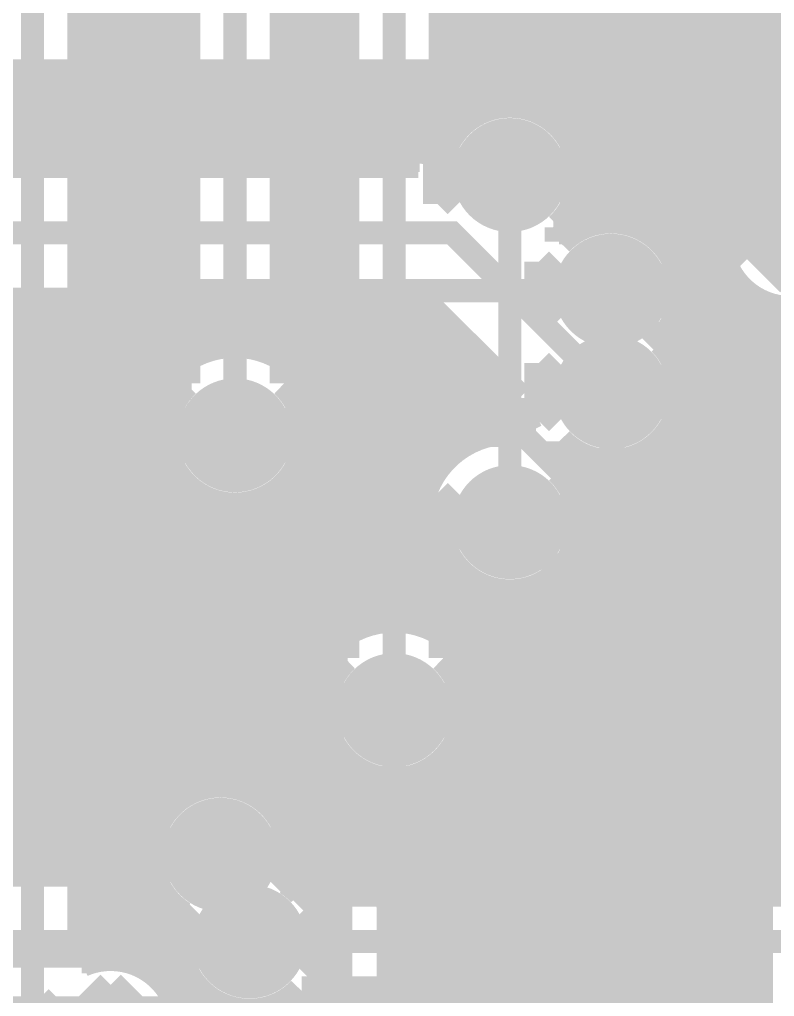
# Model space of a CAD drawing. Extents: x -10 to 131, y -93 to 209.
# Drawn here: x 51.19 to 57.82, y 22.63 to 31.21 of the extents above; entities that cross this region are included whole.
import ezdxf

# ---------------------------------------------------------------- set-up
doc = ezdxf.new("R2010")
doc.units = 0
doc.header["$MEASUREMENT"] = 0
doc.layers.get('0').update_dxf_attribs({"linetype": 'CONTINUOUS'})
for name, color, linetype in [('22-303-0_AST', 7, 'CONTINUOUS'), ('22-303-0_BOT', 2, 'CONTINUOUS'), ('22-303-0_DRD', 6, 'CONTINUOUS'), ('22-303-0_DRL', 1, 'CONTINUOUS'), ('22-303-0_GND', 3, 'CONTINUOUS'), ('22-303-0_IN1', 10, 'CONTINUOUS'), ('22-303-0_SMT', 9, 'CONTINUOUS'), ('22-303-0_SPT', 11, 'CONTINUOUS'), ('22-303-0_TOP', 15, 'CONTINUOUS'), ('THRUHOLE_TAP', 2, 'CONTINUOUS')]:
    doc.layers.add(name, color=color, linetype=linetype)

# ---------------------------------------------------------------- blocks, each defined once
blk = doc.blocks.new('OBLONG_11')
at = {"const_width": 0.2794}
blk.add_lwpolyline([(0, 0.7493), (0, -0.7493)], dxfattribs=at)
at = {"const_width": 0.1397}
for points in [[(-0.06985, 0.7493, 1), (0.06985, 0.7493, 1)], [(-0.06985, -0.7493, 1), (0.06985, -0.7493, 1)]]:
    blk.add_lwpolyline(points, format="xyb", close=True, dxfattribs=at)
blk = doc.blocks.new('RECTANGLE_12')
blk.add_solid([(0.1397, 0.889), (0.1397, -0.889), (-0.1397, 0.889), (-0.1397, -0.889)])
blk = doc.blocks.new('ROUND_70')
at = {"const_width": 0.29972}
blk.add_lwpolyline([(-0.14986, 0, 1), (0.14986, 0, 1)], format="xyb", close=True, dxfattribs=at)
blk = doc.blocks.new('ROUND_75')
at = {"const_width": 0.29972}
blk.add_lwpolyline([(-0.14986, 0, 1), (0.14986, 0, 1)], format="xyb", close=True, dxfattribs=at)
blk = doc.blocks.new('ROUND_117')
at = {"const_width": 0.10033}
blk.add_lwpolyline([(-0.050164, 0, 1), (0.050164, 0, 1)], format="xyb", close=True, dxfattribs=at)
blk = doc.blocks.new('ROUND_100')
at = {"const_width": 0.50038}
blk.add_lwpolyline([(-0.25019, 0, 1), (0.25019, 0, 1)], format="xyb", close=True, dxfattribs=at)
blk = doc.blocks.new('ROUND_108')
at = {"const_width": 0.10033}
blk.add_lwpolyline([(-0.050164, 0, 1), (0.050164, 0, 1)], format="xyb", close=True, dxfattribs=at)

msp = doc.modelspace()

# ---------------------------------------------------------------- linework, layer by layer
at = {"layer": '22-303-0_BOT'}
for points, const_width in [([(72.009, 30.6832), (35.45586, 30.6832)], 0.254), ([(72.009, 30.734), (40.64, 30.734)], 0.254), ([(51.2572, 30.734), (51.2572, 29.9466)], 0.254), ([(51.4858, 30.734), (51.4858, 29.9466)], 0.254), ([(51.7144, 30.734), (51.7144, 29.9466)], 0.254), ([(51.943, 30.734), (51.943, 29.9466)], 0.254), ([(52.1716, 30.734), (52.1716, 29.9466)], 0.254), ([(52.4002, 30.734), (52.4002, 29.9466)], 0.254), ([(52.6288, 30.734), (52.6288, 29.9466)], 0.254), ([(52.8574, 30.734), (52.8574, 29.9466)], 0.254), ([(53.086, 30.734), (53.086, 29.9466)], 0.254), ([(53.3146, 30.734), (53.3146, 29.9466)], 0.254), ([(53.5432, 30.734), (53.5432, 29.9466)], 0.254), ([(53.7718, 30.734), (53.7718, 29.9466)], 0.254), ([(54.0004, 30.734), (54.0004, 29.9466)], 0.254), ([(54.229, 30.734), (54.229, 29.9466)], 0.254), ([(54.4576, 30.734), (54.4576, 29.9466)], 0.254), ([(54.6862, 30.734), (54.6862, 29.9466)], 0.254), ([(54.9148, 30.734), (54.9148, 30.40126)], 0.254), ([(55.1434, 30.734), (55.1434, 30.5689)], 0.254), ([(55.372, 30.734), (55.372, 30.64256)], 0.254), ([(55.6006, 30.734), (55.6006, 30.6451)], 0.254), ([(55.8292, 30.734), (55.8292, 30.5816)], 0.254), ([(56.0578, 30.734), (56.0578, 30.4546)], 0.254), ([(56.2864, 30.734), (56.2864, 30.4546)], 0.254), ([(56.515, 30.734), (56.515, 30.4546)], 0.254), ([(56.7436, 30.734), (56.7436, 30.40888)], 0.254), ([(56.9722, 30.734), (56.9722, 30.24886)], 0.254), ([(57.2008, 30.734), (57.2008, 30.02026)], 0.254), ([(57.4294, 30.734), (57.4294, 29.79166)], 0.254), ([(57.658, 30.734), (57.658, 29.56306)], 0.254), ([(57.8866, 30.734), (57.8866, 29.33446)], 0.254), ([(54.96814, 30.4546), (35.68446, 30.4546)], 0.254), ([(56.515, 30.4546), (56.02732, 30.4546)], 0.254), ([(72.009, 30.4546), (56.515, 30.4546)], 0.254), ([(56.9468, 30.2768), (58.29046, 28.9306)], 0.254), ([(26.67, 28.448), (27.559, 28.448), (29.337, 30.226), (33.02, 30.226), (37.846, 25.4), (46.482, 25.4), (50.419, 29.337), (54.991, 29.337), (56.388, 27.94)], 0.2032), ([(54.78526, 30.226), (35.91306, 30.226)], 0.254), ([(72.009, 30.226), (56.99506, 30.226)], 0.254), ([(54.70652, 29.9974), (36.14166, 29.9974)], 0.254), ([(72.009, 29.9974), (57.22366, 29.9974)], 0.254), ([(54.69636, 29.9466), (50.419, 29.9466)], 0.254), ([(55.499, 29.845), (56.515, 29.845), (58.039, 28.321), (67.691, 28.321), (67.945, 28.575)], 0.2032), ([(72.009, 29.7688), (57.45226, 29.7688)], 0.254), ([(72.009, 29.5402), (57.68086, 29.5402)], 0.254), ([(67.61226, 29.3116), (57.90946, 29.3116)], 0.254), ([(56.388, 28.829), (58.293, 26.924), (58.293, 21.336), (58.42, 21.209)], 0.2032), ([(54.737, 28.7274), (50.67046, 28.7274)], 0.254), ([(51.2572, 28.7274), (51.2572, 23.7236)], 0.254), ([(51.4858, 28.7274), (51.4858, 23.7236)], 0.254), ([(51.7144, 28.7274), (51.7144, 23.7236)], 0.254), ([(51.943, 28.7274), (51.943, 23.7236)], 0.254), ([(52.1716, 28.7274), (52.1716, 24.05634)], 0.254), ([(52.4002, 28.7274), (52.4002, 27.98572)], 0.254), ([(52.6288, 28.7274), (52.6288, 28.22448)], 0.254), ([(52.8574, 28.7274), (52.8574, 28.3337)], 0.254), ([(53.086, 28.7274), (53.086, 28.36672)], 0.254), ([(53.3146, 28.7274), (53.3146, 28.3337)], 0.254), ([(53.5432, 28.7274), (53.5432, 28.22448)], 0.254), ([(53.7718, 28.7274), (53.7718, 27.98572)], 0.254), ([(54.0004, 28.7274), (54.0004, 25.7937)], 0.254), ([(54.229, 28.7274), (54.229, 25.91308)], 0.254), ([(54.4576, 28.7274), (54.4576, 25.95372)], 0.254), ([(54.6862, 28.7274), (54.6862, 25.92832)], 0.254), ([(54.737, 28.7274), (55.58282, 27.88412)], 0.254), ([(54.8386, 28.6258), (50.56886, 28.6258)], 0.254), ([(54.9148, 28.5496), (54.9148, 27.35326)], 0.254), ([(55.0672, 28.3972), (50.34026, 28.3972)], 0.254), ([(55.1434, 28.321), (55.1434, 27.5209)], 0.254), ([(52.55514, 28.1686), (50.11166, 28.1686)], 0.254), ([(55.2958, 28.1686), (53.61432, 28.1686)], 0.254), ([(55.372, 28.0924), (55.372, 27.59456)], 0.254), ([(52.37226, 27.94), (49.88306, 27.94)], 0.254), ([(55.5244, 27.94), (53.7972, 27.94)], 0.254), ([(55.6006, 27.75966), (55.6006, 27.5971)], 0.254), ([(52.29352, 27.7114), (49.65446, 27.7114)], 0.254), ([(55.6133, 27.7114), (53.87848, 27.7114)], 0.254), ([(52.28082, 27.4828), (49.42586, 27.4828)], 0.254), ([(55.07228, 27.4828), (53.88864, 27.4828)], 0.254), ([(56.9722, 27.3812), (57.6834, 26.67)], 0.254), ([(56.9722, 27.3812), (56.9722, 21.99132)], 0.254), ([(52.3367, 27.2542), (49.19726, 27.2542)], 0.254), ([(54.83352, 27.2542), (53.83276, 27.2542)], 0.254), ([(57.0992, 27.2542), (56.81472, 27.2542)], 0.254), ([(56.7436, 27.21356), (56.7436, 22.3012)], 0.254), ([(52.4002, 27.13228), (52.4002, 24.45766)], 0.254), ([(53.7718, 27.13228), (53.7718, 25.52954)], 0.254), ([(56.2864, 27.13736), (56.2864, 26.97734)], 0.254), ([(56.515, 27.14244), (56.515, 22.59838)], 0.254), ([(57.2008, 27.1526), (57.2008, 21.89226)], 0.254), ([(52.47894, 27.0256), (48.96866, 27.0256)], 0.254), ([(54.7243, 27.0256), (53.69306, 27.0256)], 0.254), ([(57.3278, 27.0256), (56.2737, 27.0256)], 0.254), ([(57.4294, 26.924), (57.4294, 21.67382)], 0.254), ([(52.6288, 26.89352), (52.6288, 24.6126)], 0.254), ([(53.5432, 26.89352), (53.5432, 24.43226)], 0.254), ([(52.81676, 26.797), (48.74006, 26.797)], 0.254), ([(52.8574, 26.7843), (52.8574, 24.6761)], 0.254), ([(53.086, 26.75128), (53.086, 24.67356)], 0.254), ([(53.3146, 26.7843), (53.3146, 24.5999)], 0.254), ([(54.69128, 26.797), (53.3527, 26.797)], 0.254), ([(57.5564, 26.797), (56.30672, 26.797)], 0.254), ([(57.658, 26.6954), (57.658, 21.4757)], 0.254), ([(57.6834, 26.67), (57.6834, 21.5392)], 0.254), ([(54.7243, 26.5684), (48.51146, 26.5684)], 0.254), ([(57.6834, 26.5684), (56.2737, 26.5684)], 0.254), ([(56.2864, 26.61666), (56.2864, 22.72792)], 0.254), ([(54.83352, 26.3398), (48.28286, 26.3398)], 0.254), ([(57.6834, 26.3398), (56.16448, 26.3398)], 0.254), ([(54.9148, 26.2382), (54.9148, 25.82926)], 0.254), ([(56.0578, 26.2128), (56.0578, 22.77618)], 0.254), ([(55.07228, 26.1112), (48.05426, 26.1112)], 0.254), ([(55.1434, 26.07056), (55.1434, 25.61082)], 0.254), ([(55.8292, 26.0604), (55.8292, 22.7584)], 0.254), ([(57.6834, 26.1112), (55.92572, 26.1112)], 0.254), ([(55.372, 25.99944), (55.372, 22.46884)], 0.254), ([(55.6006, 25.99436), (55.6006, 22.6695)], 0.254), ([(54.15026, 25.8826), (47.82566, 25.8826)], 0.254), ([(57.6834, 25.8826), (54.8132, 25.8826)], 0.254), ([(53.85562, 25.654), (47.59706, 25.654)], 0.254), ([(57.6834, 25.654), (55.11038, 25.654)], 0.254), ([(53.72354, 25.4254), (47.36846, 25.4254)], 0.254), ([(57.6834, 25.4254), (55.23992, 25.4254)], 0.254), ([(53.67528, 25.1968), (47.13986, 25.1968)], 0.254), ([(57.6834, 25.1968), (55.28818, 25.1968)], 0.254), ([(53.6956, 24.9682), (46.91126, 24.9682)], 0.254), ([(57.6834, 24.9682), (55.2704, 24.9682)], 0.254), ([(53.7718, 24.76246), (53.7718, 24.27732)], 0.254), ([(53.7845, 24.7396), (38.0111, 24.7396)], 0.254), ([(55.1434, 24.68118), (55.1434, 18.4277)], 0.254), ([(57.6834, 24.7396), (55.1815, 24.7396)], 0.254), ([(52.45862, 24.511), (38.00856, 24.511)], 0.254), ([(53.98262, 24.511), (53.45684, 24.511)], 0.254), ([(54.0004, 24.4983), (54.0004, 24.07666)], 0.254), ([(57.6834, 24.511), (54.98084, 24.511)], 0.254), ([(54.9148, 24.46274), (54.9148, 18.16354)], 0.254), ([(54.229, 24.37892), (54.229, 23.84806)], 0.254), ([(54.4576, 24.33828), (54.4576, 23.368)], 0.254), ([(54.6862, 24.36368), (54.6862, 15.77086)], 0.254), ([(52.2605, 24.2824), (37.9349, 24.2824)], 0.254), ([(57.6834, 24.2824), (53.76164, 24.2824)], 0.254), ([(53.8988, 24.1808), (54.27218, 23.80488)], 0.254), ([(53.213, 23.114), (27.559, 23.114), (26.543, 24.13)], 0.2032), ([(52.1716, 24.0538), (37.95776, 24.0538)], 0.254), ([(57.6834, 24.0538), (54.02326, 24.0538)], 0.254), ([(52.15128, 23.8252), (38.01364, 23.8252)], 0.254), ([(53.848, 21.082), (53.848, 23.368), (53.467, 23.749), (53.086, 23.749), (52.959, 23.876)], 0.2032), ([(57.6834, 23.8252), (54.25186, 23.8252)], 0.254), ([(52.16652, 23.7236), (38.01872, 23.7236)], 0.254), ([(57.6834, 23.5966), (54.41188, 23.5966)], 0.254), ([(54.4576, 23.368), (54.4576, 21.61032)], 0.254), ([(57.6834, 23.368), (54.4576, 23.368)], 0.254), ([(57.6834, 23.1394), (54.4576, 23.1394)], 0.254), ([(57.6834, 22.9108), (54.4576, 22.9108)], 0.254), ([(55.62346, 22.6822), (54.4576, 22.6822)], 0.254), ([(57.6834, 22.6822), (56.39054, 22.6822)], 0.254), ([(52.68214, 22.5044), (49.0855, 22.5044)], 0.254), ([(51.2572, 22.5044), (51.2572, 19.19986)], 0.254), ([(51.4858, 22.5044), (51.4858, 18.97126)], 0.254), ([(51.7144, 22.5044), (51.7144, 18.74266)], 0.254), ([(51.943, 22.5044), (51.943, 18.51406)], 0.254), ([(52.1716, 22.5044), (52.1716, 18.28546)], 0.254), ([(52.4002, 22.5044), (52.4002, 18.05686)], 0.254), ([(52.6288, 22.5044), (52.6288, 17.82826)], 0.254)]:
    msp.add_lwpolyline(points, dxfattribs=dict(at, const_width=const_width))
at = {"layer": '22-303-0_BOT', "const_width": 0.254}
for points in [[(55.499, 30.65272, 0.3777978), (54.69636, 29.9466)], [(56.02732, 30.4546, 0.1804437), (55.499, 30.65168)], [(56.9468, 30.2768, 0.1989124), (56.515, 30.45566)], [(53.086, 28.36672, 0.4142136), (52.27828, 27.559)], [(53.89372, 27.559, 0.4142136), (53.086, 28.36672)], [(55.58282, 27.88412, 0.0960711), (55.66208, 27.58719)], [(55.499, 27.60472, 0.4142136), (54.69128, 26.797)], [(55.66156, 27.58694, 0.0507822), (55.499, 27.60349)], [(52.27828, 27.559, 0.4142136), (53.086, 26.75128)], [(53.086, 26.75128, 0.4142136), (53.89372, 27.559)], [(56.388, 27.13228, 0.2046928), (56.97169, 27.38168)], [(56.22544, 27.14752, 0.0506236), (56.388, 27.13102)], [(56.30672, 26.797, 0.1128663), (56.22646, 27.14801)], [(54.69128, 26.797, 0.4142136), (55.499, 25.98928)], [(55.499, 25.98928, 0.4142136), (56.30672, 26.797)], [(54.483, 25.95372, 0.4142136), (53.67528, 25.146)], [(55.29072, 25.146, 0.4142136), (54.483, 25.95372)], [(53.67528, 25.146, 0.4142136), (54.483, 24.33828)], [(54.483, 24.33828, 0.4142136), (55.29072, 25.146)], [(52.959, 24.68372, 0.4142136), (52.15128, 23.876)], [(53.6194, 24.33828, 0.2447353), (52.959, 24.68212)], [(53.8988, 24.1808, 0.1338719), (53.6199, 24.34021)], [(53.8988, 24.1808, 0.1338719), (53.6199, 24.34021)], [(52.15128, 23.876, 0.0475328), (52.16581, 23.72346)], [(54.4576, 23.368, 0.1989124), (54.27905, 23.79905)], [(56.007, 22.77872, 0.4142136), (55.19928, 21.971)], [(56.81472, 22.01418, 0.3986566), (56.007, 22.77872)], [(52.68214, 22.5044, 0.1810567), (53.213, 22.30565)]]:
    msp.add_lwpolyline(points, format="xyb", dxfattribs=at)
at = {"layer": '22-303-0_DRD', "const_width": 0.254}
for points in [[(54.864, 29.591), (55.499, 30.226)], [(55.499, 30.226), (56.134, 29.591)], [(54.864, 30.099), (54.864, 29.591)], [(55.499, 29.464), (54.864, 30.099)], [(56.134, 30.099), (55.499, 29.464)], [(56.134, 29.591), (56.134, 30.099)], [(57.3278, 29.0322), (57.9628, 29.6672)], [(57.3278, 29.5402), (57.3278, 29.0322)], [(57.9628, 28.9052), (57.3278, 29.5402)], [(55.753, 28.575), (56.388, 29.21)], [(56.388, 29.21), (57.023, 28.575)], [(55.753, 29.083), (55.753, 28.575)], [(56.388, 28.448), (55.753, 29.083)], [(57.023, 29.083), (56.388, 28.448)], [(57.023, 28.575), (57.023, 29.083)], [(55.753, 27.686), (56.388, 28.321)], [(56.388, 28.321), (57.023, 27.686)], [(55.753, 28.194), (55.753, 27.686)], [(56.388, 27.559), (55.753, 28.194)], [(57.023, 28.194), (56.388, 27.559)], [(57.023, 27.686), (57.023, 28.194)], [(52.451, 27.305), (53.086, 27.94)], [(53.086, 27.94), (53.721, 27.305)], [(52.451, 27.813), (52.451, 27.305)], [(53.086, 27.178), (52.451, 27.813)], [(53.721, 27.813), (53.086, 27.178)], [(53.721, 27.305), (53.721, 27.813)], [(54.864, 26.543), (55.499, 27.178)], [(55.499, 27.178), (56.134, 26.543)], [(54.864, 27.051), (54.864, 26.543)], [(55.499, 26.416), (54.864, 27.051)], [(56.134, 27.051), (55.499, 26.416)], [(56.134, 26.543), (56.134, 27.051)], [(53.848, 24.892), (54.483, 25.527)], [(54.483, 25.527), (55.118, 24.892)], [(53.848, 25.4), (53.848, 24.892)], [(54.483, 24.765), (53.848, 25.4)], [(55.118, 25.4), (54.483, 24.765)], [(55.118, 24.892), (55.118, 25.4)], [(52.324, 23.622), (52.959, 24.257)], [(52.959, 24.257), (53.594, 23.622)], [(52.324, 24.13), (52.324, 23.622)], [(52.959, 23.495), (52.324, 24.13)], [(53.594, 24.13), (52.959, 23.495)], [(53.594, 23.622), (53.594, 24.13)], [(52.578, 22.86), (53.213, 23.495)], [(53.213, 23.495), (53.848, 22.86)], [(52.578, 23.368), (52.578, 22.86)], [(53.213, 22.733), (52.578, 23.368)], [(53.848, 23.368), (53.213, 22.733)], [(53.848, 22.86), (53.848, 23.368)], [(51.3588, 22.098), (51.9938, 22.733)], [(51.3588, 22.098), (51.9938, 22.733)], [(51.9938, 22.733), (52.6288, 22.098)], [(51.9938, 22.733), (52.6288, 22.098)], [(51.3588, 22.606), (51.3588, 22.098)], [(51.9938, 21.971), (51.3588, 22.606)], [(51.3588, 22.606), (51.3588, 22.098)], [(51.9938, 21.971), (51.3588, 22.606)], [(52.6288, 22.606), (51.9938, 21.971)], [(52.6288, 22.606), (51.9938, 21.971)], [(52.6288, 22.098), (52.6288, 22.606)], [(52.6288, 22.098), (52.6288, 22.606)]]:
    msp.add_lwpolyline(points, dxfattribs=at)
at = {"layer": '22-303-0_IN1'}
for points, const_width in [([(51.8922, 47.752), (51.8922, 22.9743)], 0.254), ([(52.1208, 47.752), (52.1208, 22.96922)], 0.254), ([(52.3494, 47.752), (52.3494, 24.03348)], 0.254), ([(53.721, 47.752), (53.721, 23.5458)], 0.254), ([(55.3212, 47.752), (55.3212, 30.44952)], 0.254), ([(55.5498, 47.752), (55.5498, 30.47238)], 0.254), ([(55.7784, 47.752), (55.7784, 30.40888)], 0.254), ([(56.007, 47.752), (56.007, 30.21584)], 0.254), ([(56.2356, 47.752), (56.2356, 29.4386)], 0.254), ([(56.4642, 47.752), (56.4642, 29.45384)], 0.254), ([(56.6928, 47.752), (56.6928, 29.38018)], 0.254), ([(56.9214, 47.752), (56.9214, 29.16428)], 0.254), ([(57.15, 47.752), (57.15, 23.5458)], 0.254), ([(57.3786, 47.752), (57.3786, 29.52242)], 0.254), ([(57.6072, 47.752), (57.6072, 29.8069)], 0.254), ([(57.8358, 47.752), (57.8358, 29.90342)], 0.254), ([(51.054, 44.831), (51.308, 44.577), (51.308, 19.812), (56.134, 14.986)], 0.2032), ([(51.7398, 44.577), (51.7398, 22.92858)], 0.254), ([(53.086, 39.116), (53.086, 27.559)], 0.2032), ([(52.578, 38.74262), (52.578, 27.92984)], 0.254), ([(52.6542, 38.65626), (52.6542, 28.0162)], 0.254), ([(53.5178, 38.65626), (53.5178, 28.0162)], 0.254), ([(54.483, 34.925), (54.483, 25.146)], 0.2032), ([(55.0926, 34.76498), (55.0926, 30.32506)], 0.254), ([(53.9496, 34.58972), (53.9496, 25.48128)], 0.254), ([(54.0512, 34.46526), (54.0512, 25.6032)], 0.254), ([(54.9148, 34.46526), (54.9148, 30.08122)], 0.254), ([(52.6542, 31.1912), (51.7398, 31.1912)], 0.254), ([(54.0512, 31.1912), (53.5178, 31.1912)], 0.254), ([(64.4652, 31.1912), (54.9148, 31.1912)], 0.254), ([(52.6542, 30.9626), (51.7398, 30.9626)], 0.254), ([(54.0512, 30.9626), (53.5178, 30.9626)], 0.254), ([(64.4652, 30.9626), (54.9148, 30.9626)], 0.254), ([(52.6542, 30.734), (51.7398, 30.734)], 0.254), ([(54.0512, 30.734), (53.5178, 30.734)], 0.254), ([(64.4652, 30.734), (54.9148, 30.734)], 0.254), ([(52.6542, 30.5054), (51.7398, 30.5054)], 0.254), ([(54.0512, 30.5054), (53.5178, 30.5054)], 0.254), ([(64.4652, 30.5054), (54.9148, 30.5054)], 0.254), ([(52.6542, 30.2768), (51.7398, 30.2768)], 0.254), ([(54.0512, 30.2768), (53.5178, 30.2768)], 0.254), ([(55.03926, 30.2768), (54.9148, 30.2768)], 0.254), ([(64.4652, 30.2768), (55.9562, 30.2768)], 0.254), ([(52.6542, 30.0482), (51.7398, 30.0482)], 0.254), ([(54.0512, 30.0482), (53.5178, 30.0482)], 0.254), ([(64.4652, 30.0482), (56.0959, 30.0482)], 0.254), ([(52.6542, 29.8196), (51.7398, 29.8196)], 0.254), ([(54.0512, 29.8196), (53.5178, 29.8196)], 0.254), ([(55.499, 26.797), (55.499, 29.845)], 0.2032), ([(57.62752, 29.8196), (56.12892, 29.8196)], 0.254), ([(52.6542, 29.591), (51.7398, 29.591)], 0.254), ([(54.0512, 29.591), (53.5178, 29.591)], 0.254), ([(57.41162, 29.591), (56.07558, 29.591)], 0.254), ([(56.007, 29.47162), (56.007, 29.32938)], 0.254), ([(55.9308, 29.38526), (55.9308, 29.2608)], 0.254), ([(52.6542, 29.3624), (51.7398, 29.3624)], 0.254), ([(54.0512, 29.3624), (53.5178, 29.3624)], 0.254), ([(56.05272, 29.3624), (55.9308, 29.3624)], 0.254), ([(57.33796, 29.3624), (56.72328, 29.3624)], 0.254), ([(52.6542, 29.1338), (51.7398, 29.1338)], 0.254), ([(54.0512, 29.1338), (53.5178, 29.1338)], 0.254), ([(57.35066, 29.1338), (56.93918, 29.1338)], 0.254), ([(57.3786, 29.04998), (57.3786, 23.5458)], 0.254), ([(52.6542, 28.9052), (51.7398, 28.9052)], 0.254), ([(54.0512, 28.9052), (53.5178, 28.9052)], 0.254), ([(57.45988, 28.9052), (57.01284, 28.9052)], 0.254), ([(57.6072, 28.7655), (57.6072, 23.5458)], 0.254), ([(52.6542, 28.6766), (51.7398, 28.6766)], 0.254), ([(54.0512, 28.6766), (53.5178, 28.6766)], 0.254), ([(57.80278, 28.6766), (56.9976, 28.6766)], 0.254), ([(57.8358, 28.66898), (57.8358, 23.5458)], 0.254), ([(52.6542, 28.448), (51.7398, 28.448)], 0.254), ([(54.0512, 28.448), (53.5178, 28.448)], 0.254), ([(63.9572, 28.448), (56.88838, 28.448)], 0.254), ([(56.9214, 28.49372), (56.9214, 28.27528)], 0.254), ([(52.6542, 28.2194), (51.7398, 28.2194)], 0.254), ([(54.0512, 28.2194), (53.5178, 28.2194)], 0.254), ([(63.9572, 28.2194), (56.95188, 28.2194)], 0.254), ([(52.62626, 27.9908), (51.7398, 27.9908)], 0.254), ([(54.0512, 27.9908), (53.5432, 27.9908)], 0.254), ([(63.9572, 27.9908), (57.01538, 27.9908)], 0.254), ([(52.4891, 27.7622), (51.7398, 27.7622)], 0.254), ([(54.0512, 27.7622), (53.6829, 27.7622)], 0.254), ([(63.9572, 27.7622), (56.99252, 27.7622)], 0.254), ([(56.9214, 27.60472), (56.9214, 23.5458)], 0.254), ([(52.45608, 27.5336), (51.7398, 27.5336)], 0.254), ([(54.0512, 27.5336), (53.71592, 27.5336)], 0.254), ([(55.9308, 27.50566), (55.9308, 27.2542)], 0.254), ([(63.9572, 27.5336), (56.86806, 27.5336)], 0.254), ([(56.007, 27.43708), (56.007, 27.16784)], 0.254), ([(56.2356, 27.32786), (56.2356, 23.5458)], 0.254), ([(56.6928, 27.38882), (56.6928, 23.5458)], 0.254), ([(52.50942, 27.305), (51.7398, 27.305)], 0.254), ([(54.0512, 27.305), (53.66258, 27.305)], 0.254), ([(63.9572, 27.305), (55.9308, 27.305)], 0.254), ([(56.4642, 27.31516), (56.4642, 23.5458)], 0.254), ([(52.578, 27.18562), (52.578, 24.37638)], 0.254), ([(52.6796, 27.0764), (51.7398, 27.0764)], 0.254), ([(54.0512, 27.0764), (53.48986, 27.0764)], 0.254), ([(53.4924, 27.0764), (53.4924, 24.21128)], 0.254), ([(63.9572, 27.0764), (56.06288, 27.0764)], 0.254), ([(52.8066, 26.99512), (52.8066, 24.4856)], 0.254), ([(53.0352, 26.93162), (53.0352, 24.50084)], 0.254), ([(53.2638, 26.95448), (53.2638, 24.42718)], 0.254), ([(54.0512, 26.8478), (51.7398, 26.8478)], 0.254), ([(63.9572, 26.8478), (56.12638, 26.8478)], 0.254), ([(54.0512, 26.6192), (51.7398, 26.6192)], 0.254), ([(54.9148, 26.56078), (54.9148, 25.6032)], 0.254), ([(61.35878, 26.6192), (56.10352, 26.6192)], 0.254), ([(54.0512, 26.3906), (51.7398, 26.3906)], 0.254), ([(55.0164, 26.3906), (54.9148, 26.3906)], 0.254), ([(61.0743, 26.3906), (55.97906, 26.3906)], 0.254), ([(56.007, 26.42362), (56.007, 23.5458)], 0.254), ([(55.0926, 26.3144), (55.0926, 25.30348)], 0.254), ([(55.7784, 26.23312), (55.7784, 23.5458)], 0.254), ([(54.0512, 26.162), (51.7398, 26.162)], 0.254), ([(60.97778, 26.162), (54.9148, 26.162)], 0.254), ([(55.3212, 26.19248), (55.3212, 23.5458)], 0.254), ([(55.5498, 26.16962), (55.5498, 23.5458)], 0.254), ([(54.0512, 25.9334), (51.7398, 25.9334)], 0.254), ([(60.9727, 25.9334), (54.9148, 25.9334)], 0.254), ([(54.0512, 25.7048), (51.7398, 25.7048)], 0.254), ([(61.05906, 25.7048), (54.9148, 25.7048)], 0.254), ([(53.94706, 25.4762), (51.7398, 25.4762)], 0.254), ([(61.3029, 25.4762), (55.01894, 25.4762)], 0.254), ([(53.8607, 25.2476), (51.7398, 25.2476)], 0.254), ([(63.9572, 25.2476), (55.1053, 25.2476)], 0.254), ([(53.86578, 25.019), (51.7398, 25.019)], 0.254), ([(63.9572, 25.019), (55.10022, 25.019)], 0.254), ([(55.0926, 24.98598), (55.0926, 23.5458)], 0.254), ([(53.9623, 24.7904), (51.7398, 24.7904)], 0.254), ([(53.9496, 24.81072), (53.9496, 23.5458)], 0.254), ([(63.9572, 24.7904), (55.0037, 24.7904)], 0.254), ([(54.1782, 24.59482), (54.1782, 23.5458)], 0.254), ([(54.864, 24.64308), (54.864, 23.5458)], 0.254), ([(54.24678, 24.5618), (51.7398, 24.5618)], 0.254), ([(54.4068, 24.52116), (54.4068, 23.5458)], 0.254), ([(54.6354, 24.53386), (54.6354, 23.5458)], 0.254), ([(63.9572, 24.5618), (54.71922, 24.5618)], 0.254), ([(52.52466, 24.3332), (51.7398, 24.3332)], 0.254), ([(63.9572, 24.3332), (53.3908, 24.3332)], 0.254), ([(52.37226, 24.1046), (51.7398, 24.1046)], 0.254), ([(63.9572, 24.1046), (53.54574, 24.1046)], 0.254), ([(52.32908, 23.876), (51.7398, 23.876)], 0.254), ([(63.9572, 23.876), (53.58892, 23.876)], 0.254), ([(52.37226, 23.6474), (51.7398, 23.6474)], 0.254), ([(52.3494, 23.71598), (52.3494, 22.8727)], 0.254), ([(63.9572, 23.6474), (53.54828, 23.6474)], 0.254), ([(59.69, 23.5458), (53.6702, 23.5458)], 0.254), ([(52.52466, 23.4188), (51.7398, 23.4188)], 0.254), ([(52.578, 23.37308), (52.578, 22.58822)], 0.254), ([(52.58816, 23.1902), (51.7398, 23.1902)], 0.254), ([(61.849, 20.955), (59.69, 23.114), (53.213, 23.114)], 0.2032), ([(51.83378, 22.9616), (51.7398, 22.9616)], 0.254), ([(52.60086, 22.9616), (52.15128, 22.9616)], 0.254), ([(52.71008, 22.733), (52.49418, 22.733)], 0.254), ([(52.8066, 22.6314), (52.8066, 18.923)], 0.254), ([(57.63006, 22.6822), (53.6702, 22.6822)], 0.254), ([(53.721, 22.6822), (53.721, 21.69922)], 0.254), ([(53.9496, 22.6822), (53.9496, 21.7043)], 0.254), ([(54.1782, 22.6822), (54.1782, 21.61794)], 0.254), ([(54.4068, 22.6822), (54.4068, 21.37156)], 0.254), ([(54.6354, 22.6822), (54.6354, 17.0942)], 0.254), ([(54.864, 22.6822), (54.864, 16.8656)], 0.254), ([(55.0926, 22.6822), (55.0926, 18.11528)], 0.254), ([(55.3212, 22.6822), (55.3212, 18.33118)], 0.254), ([(55.5498, 22.6822), (55.5498, 22.4028)], 0.254), ([(55.7784, 22.6822), (55.7784, 22.55774)], 0.254), ([(56.007, 22.6822), (56.007, 22.60092)], 0.254), ([(56.2356, 22.6822), (56.2356, 22.55774)], 0.254), ([(56.4642, 22.6822), (56.4642, 22.4028)], 0.254), ([(56.6928, 22.6822), (56.6928, 21.83384)], 0.254), ([(57.63006, 22.6822), (56.78678, 21.83892)], 0.254), ([(56.9214, 22.6822), (56.9214, 21.971)], 0.254), ([(57.15, 22.6822), (57.15, 22.1996)], 0.254), ([(57.3786, 22.6822), (57.3786, 22.4282)], 0.254), ([(57.6072, 22.6822), (57.6072, 22.6568)], 0.254), ([(53.4924, 22.55012), (53.4924, 21.6027)], 0.254), ([(53.05298, 22.5044), (52.6034, 22.5044)], 0.254), ([(53.0352, 22.50948), (53.0352, 18.6944)], 0.254), ([(55.67172, 22.5044), (53.37048, 22.5044)], 0.254), ([(57.45226, 22.5044), (56.34228, 22.5044)], 0.254)]:
    msp.add_lwpolyline(points, dxfattribs=dict(at, const_width=const_width))
at = {"layer": '22-303-0_IN1', "const_width": 0.254}
for points in [[(55.499, 30.47492, 0.3056554), (54.9148, 30.08122)], [(56.12892, 29.845, 0.4142136), (55.499, 30.47492)], [(57.9628, 29.91612, 0.4142136), (57.33288, 29.2862)], [(55.9308, 29.38526, 0.2070673), (56.12972, 29.845)], [(56.388, 29.45892, 0.206347), (55.93004, 29.26152)], [(57.01792, 28.829, 0.4142136), (56.388, 29.45892)], [(57.33288, 29.2862, 0.4142136), (57.9628, 28.65628)], [(56.83504, 28.3845, 0.198172), (57.01842, 28.829)], [(57.01792, 27.94, 0.198172), (56.83469, 28.38415)], [(52.6542, 28.0162, 0.2063465), (52.45713, 27.559)], [(53.71592, 27.559, 0.2063464), (53.51852, 28.01696)], [(56.388, 27.31008, 0.4142136), (57.01792, 27.94)], [(52.45608, 27.559, 0.4142136), (53.086, 26.92908)], [(53.086, 26.92908, 0.4142136), (53.71592, 27.559)], [(55.9308, 27.50566, 0.2055834), (56.388, 27.30938)], [(56.12892, 26.797, 0.2063464), (55.93152, 27.25496)], [(55.499, 26.16708, 0.4142136), (56.12892, 26.797)], [(54.9148, 26.56078, 0.3056551), (55.499, 26.16708)], [(54.0512, 25.6032, 0.2063465), (53.85413, 25.146)], [(55.11292, 25.146, 0.2063464), (54.91552, 25.60396)], [(53.85308, 25.146, 0.4142136), (54.483, 24.51608)], [(54.483, 24.51608, 0.4142136), (55.11292, 25.146)], [(52.959, 24.50592, 0.4142136), (52.32908, 23.876)], [(53.58892, 23.876, 0.4142136), (52.959, 24.50592)], [(52.32908, 23.876, 0.2593891), (52.62674, 23.34083)], [(53.54574, 23.6474, 0.0931475), (53.5887, 23.876)], [(53.6702, 23.5458, 0.0641428), (53.54584, 23.64757)], [(52.62626, 23.34006, 0.0921984), (52.58422, 23.114)], [(52.58308, 23.114, 0.4142136), (53.213, 22.48408)], [(51.9938, 22.98192, 0.1041119), (51.73985, 22.92846)], [(51.9938, 22.98192, 0.1041119), (51.73985, 22.92846)], [(52.62372, 22.352, 0.4142136), (51.9938, 22.98192)], [(52.62372, 22.352, 0.4142136), (51.9938, 22.98192)], [(53.213, 22.48408, 0.2063458), (53.67096, 22.68148)], [(56.007, 22.60092, 0.4142136), (55.37708, 21.971)], [(56.63692, 21.971, 0.4142136), (56.007, 22.60092)]]:
    msp.add_lwpolyline(points, format="xyb", dxfattribs=at)
at = {"layer": '22-303-0_TOP'}
for points, const_width in [([(23.97506, 29.58592), (23.97506, 27.686), (26.797, 27.686), (27.686, 28.575), (34.798, 28.575), (36.195, 27.178), (50.165, 27.178), (51.816, 28.829), (56.388, 28.829)], 0.2032), ([(57.9628, 29.2862), (59.055, 29.2862)], 0.381), ([(56.388, 27.94), (56.388, 27.432), (58.47842, 25.34158), (58.47842, 23.5331)], 0.2032), ([(53.086, 27.559), (55.626, 27.559), (57.97804, 25.20696), (57.97804, 23.5331)], 0.2032), ([(57.47766, 23.5331), (57.47766, 24.81834), (55.499, 26.797)], 0.2032), ([(56.97728, 23.5331), (56.97728, 24.42972), (54.737, 26.67), (37.846, 26.67), (37.211, 26.035), (37.211, 24.638)], 0.2032), ([(38.1, 26.035), (38.227, 26.162), (41.529, 26.162), (42.545, 25.146), (53.34, 25.146), (53.975, 24.511), (53.975, 23.5331)], 0.2032), ([(55.97652, 23.5331), (55.97652, 24.79548), (54.737, 26.035), (42.545, 26.035)], 0.2032), ([(54.483, 25.146), (54.483, 23.54072), (54.47538, 23.5331)], 0.2032), ([(52.959, 23.876), (52.959, 23.749), (47.752, 23.749), (46.228, 22.225), (38.989, 22.225), (38.735, 22.479), (36.576, 22.479)], 0.2032), ([(54.97576, 23.5331), (54.97576, 22.479), (54.72176, 22.225), (53.086, 22.225), (52.324, 22.987), (47.625, 22.987), (46.355, 21.717), (37.846, 21.717)], 0.2032), ([(37.846, 21.717), (46.355, 21.717), (47.625, 22.987), (52.324, 22.987), (53.086, 22.225), (54.72176, 22.225), (54.97576, 22.479), (54.97576, 23.5331)], 0.2032), ([(54.97576, 23.5331), (54.97576, 22.479), (54.72176, 22.225), (53.086, 22.225), (52.324, 22.987), (47.625, 22.987), (46.355, 21.717), (37.846, 21.717)], 0.2032), ([(56.007, 21.971), (55.47614, 22.50186), (55.47614, 23.5331)], 0.2032), ([(56.769, 21.209), (56.769, 22.0599), (56.4769, 22.352), (56.4769, 23.5331)], 0.2032)]:
    msp.add_lwpolyline(points, dxfattribs=dict(at, const_width=const_width))

# ---------------------------------------------------------------- block references
at = {"layer": '22-303-0_AST'}
for name, p in [('OBLONG_11', (53.975, 23.5331)), ('OBLONG_11', (54.47538, 23.5331)), ('RECTANGLE_12', (54.97576, 23.5331)), ('OBLONG_11', (55.47614, 23.5331)), ('OBLONG_11', (55.97652, 23.5331)), ('OBLONG_11', (56.4769, 23.5331)), ('OBLONG_11', (56.97728, 23.5331)), ('OBLONG_11', (57.47766, 23.5331))]:
    msp.add_blockref(name, p, dxfattribs=at)
at = {"layer": '22-303-0_BOT'}
for name, p in [('ROUND_70', (55.499, 29.845)), ('ROUND_75', (57.9628, 29.2862)), ('ROUND_70', (56.388, 28.829)), ('ROUND_70', (56.388, 27.94)), ('ROUND_70', (53.086, 27.559)), ('ROUND_70', (55.499, 26.797)), ('ROUND_70', (54.483, 25.146)), ('ROUND_70', (52.959, 23.876)), ('ROUND_70', (53.213, 23.114)), ('ROUND_70', (51.9938, 22.352))]:
    msp.add_blockref(name, p, dxfattribs=at)
at = {"layer": '22-303-0_DRL'}
for p in [(55.499, 29.845), (56.388, 28.829), (56.388, 27.94), (53.086, 27.559), (55.499, 26.797), (54.483, 25.146), (52.959, 23.876), (53.213, 23.114)]:
    msp.add_blockref('ROUND_117', p, dxfattribs=at)
at = {"layer": '22-303-0_GND'}
for p in [(55.499, 29.845), (56.388, 28.829), (56.388, 27.94), (53.086, 27.559), (55.499, 26.797), (54.483, 25.146), (52.959, 23.876), (53.213, 23.114)]:
    msp.add_blockref('ROUND_100', p, dxfattribs=at)
at = {"layer": '22-303-0_IN1'}
for name, p in [('ROUND_70', (55.499, 29.845)), ('ROUND_75', (57.9628, 29.2862)), ('ROUND_70', (56.388, 28.829)), ('ROUND_70', (56.388, 27.94)), ('ROUND_70', (53.086, 27.559)), ('ROUND_70', (55.499, 26.797)), ('ROUND_70', (54.483, 25.146)), ('ROUND_70', (52.959, 23.876)), ('ROUND_70', (53.213, 23.114)), ('ROUND_70', (51.9938, 22.352))]:
    msp.add_blockref(name, p, dxfattribs=at)
at = {"layer": '22-303-0_SMT'}
for name, p in [('OBLONG_11', (53.975, 23.5331)), ('OBLONG_11', (54.47538, 23.5331)), ('RECTANGLE_12', (54.97576, 23.5331)), ('OBLONG_11', (55.47614, 23.5331)), ('OBLONG_11', (55.97652, 23.5331)), ('OBLONG_11', (56.4769, 23.5331)), ('OBLONG_11', (56.97728, 23.5331)), ('OBLONG_11', (57.47766, 23.5331))]:
    msp.add_blockref(name, p, dxfattribs=at)
at = {"layer": '22-303-0_SPT'}
for name, p in [('OBLONG_11', (53.975, 23.5331)), ('OBLONG_11', (54.47538, 23.5331)), ('RECTANGLE_12', (54.97576, 23.5331)), ('OBLONG_11', (55.47614, 23.5331)), ('OBLONG_11', (55.97652, 23.5331)), ('OBLONG_11', (56.4769, 23.5331)), ('OBLONG_11', (56.97728, 23.5331)), ('OBLONG_11', (57.47766, 23.5331))]:
    msp.add_blockref(name, p, dxfattribs=at)
at = {"layer": '22-303-0_TOP'}
for name, p in [('ROUND_70', (55.499, 29.845)), ('ROUND_70', (57.9628, 29.2862)), ('ROUND_70', (56.388, 28.829)), ('ROUND_70', (56.388, 27.94)), ('ROUND_70', (53.086, 27.559)), ('ROUND_70', (55.499, 26.797)), ('ROUND_70', (54.483, 25.146)), ('OBLONG_11', (53.975, 23.5331)), ('OBLONG_11', (54.47538, 23.5331)), ('RECTANGLE_12', (54.97576, 23.5331)), ('OBLONG_11', (55.47614, 23.5331)), ('OBLONG_11', (55.97652, 23.5331)), ('OBLONG_11', (56.4769, 23.5331)), ('OBLONG_11', (56.97728, 23.5331)), ('OBLONG_11', (57.47766, 23.5331)), ('ROUND_70', (52.959, 23.876)), ('ROUND_70', (53.213, 23.114)), ('ROUND_70', (51.9938, 22.352))]:
    msp.add_blockref(name, p, dxfattribs=at)
at = {"layer": 'THRUHOLE_TAP'}
for p in [(55.499, 29.845), (56.388, 28.829), (56.388, 27.94), (53.086, 27.559), (55.499, 26.797), (54.483, 25.146), (52.959, 23.876), (53.213, 23.114)]:
    msp.add_blockref('ROUND_108', p, dxfattribs=at)

doc.saveas('drawing.dxf')
